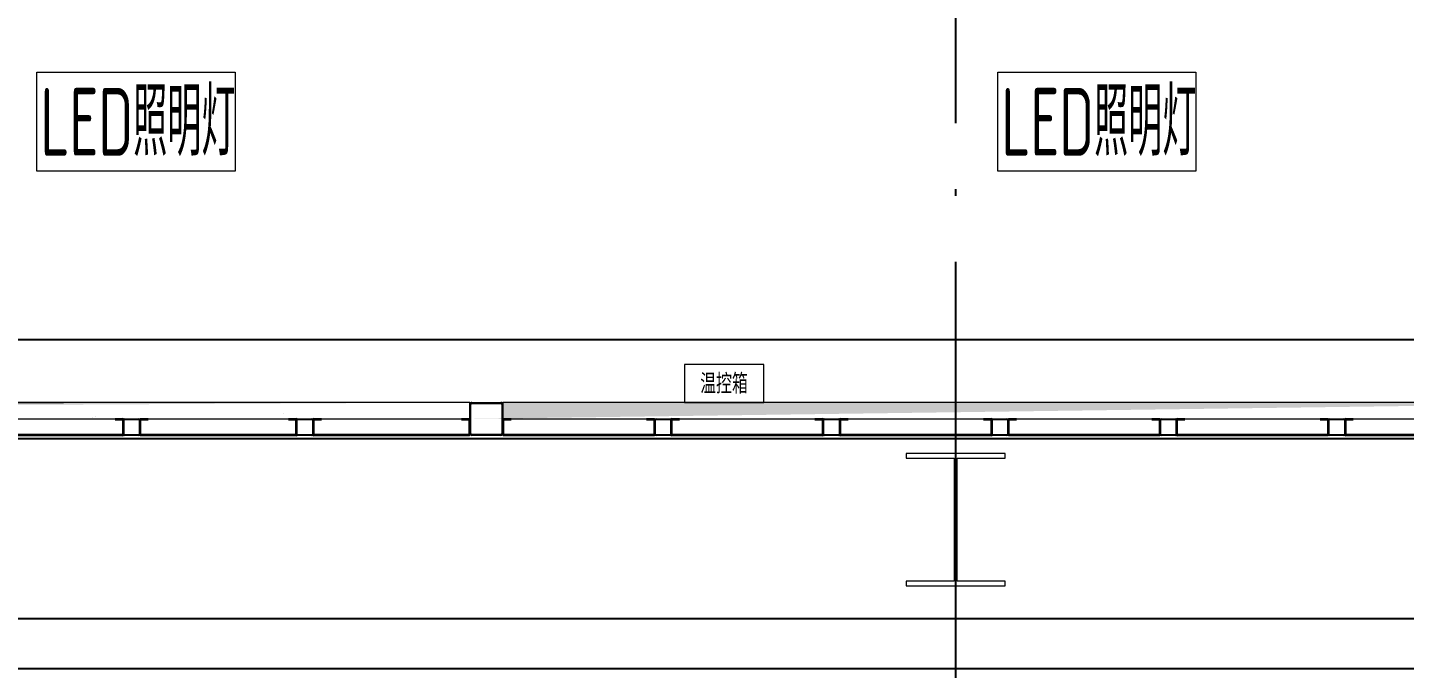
# Model space of a CAD drawing. Extents: x 758840 to 1108724, y -102573 to 143521.
# Drawn here: x 876123 to 880292, y 63888 to 65826 of the extents above; entities that cross this region are included whole.
import ezdxf

# ---------------------------------------------------------------- set-up
doc = ezdxf.new("R2010")
doc.units = 0
doc.header["$LTSCALE"] = 1000
doc.header["$MEASUREMENT"] = 0
doc.linetypes.add('DOTE', pattern=[2.42, 2, -0.2, 0.02, -0.2])
for name, color, linetype in [('02电气-设备', 255, 'Continuous'), ('02电气-设备基础', 252, 'Continuous'), ('DOTE', 8, 'DOTE'), ('hdt-101供电设计', 6, 'Continuous'), ('WALL-MOVE', 6, 'Continuous')]:
    doc.layers.add(name, color=color, linetype=linetype)
doc.layers.add('细实线', color=3, linetype='Continuous', lineweight=5)
doc.layers.add('钢柱', color=51, linetype='Continuous', lineweight=13)
doc.styles.add('_TEL_DIM', font='SIMPLEX', dxfattribs={"width": 0.8, "height": 3.5, "bigfont": 'HZTXT'})
doc.styles.add('Huarun_ziti', font='gbenor.shx', dxfattribs={"width": 0.7, "bigfont": 'gbcbig.shx'})

# ---------------------------------------------------------------- blocks, each defined once
blk = doc.blocks.new('BD4-PAL0101-LVPM-07')
at = {"ltscale": 5}
h = blk.add_hatch(dxfattribs=at)
h.set_pattern_fill('隔热材料01', color=8, scale=80, angle=45)
h.set_pattern_definition([(315, (-6393581, 4851932.706), (28.28427125, 28.28427125), [4.0142, -35.9858]), (315, (-6393602.19, 4851911.516), (28.28427125, 28.28427125), [4.0142, -35.9858]), (135, (-6393568.565, 4851906.755), (-28.28427125, -28.28427125), [4.0142, -35.9858]), (135, (-6393576.24, 4851899.08), (-28.28427125, -28.28427125), [4.0142, -35.9858]), (225, (-6393553.707, 4851912.52), (28.28427125, -28.28427125), [40.0194, 0.0194]), (180, (-6393563.022, 4851906.045), (-28.2842, 28.2842), [3.4144, -53.1542]), (161.56505, (-6393538.152, 4851934.33), (-28.284169758, 28.28429741), [2.244, -87.1988]), (161.56505, (-6393566.436, 4851906.045), (-28.284169758, 28.28429741), [2.244, -87.1988]), (198.43495, (-6393530.48, 4851935.75), (-28.28429741, 28.28416976), [4.488, -84.9548]), (198.43495, (-6393558.764, 4851907.464), (-28.28429741, 28.28416976), [4.488, -84.9548]), (108.43495, (-6393543.119, 4851937.877), (-28.28429741, 28.284169758), [21.3712, -68.0716]), (108.43495, (-6393571.403, 4851909.593), (-28.28429741, 28.284169758), [21.3712, -68.0716]), (161.56505, (-6393552.715, 4851960.99), (-28.284169758, 28.28429741), [2.244, -87.1988]), (161.56505, (-6393581, 4851932.706), (-28.284169758, 28.28429741), [2.244, -87.1988]), (180, (-6393583.129, 4851933.415), (-28.2842, 28.2842), [3.4144, -53.1542]), (198.43495, (-6393558.26, 4851961.7), (-28.28429741, 28.28416976), [4.488, -84.9548]), (198.43495, (-6393586.543, 4851933.415), (-28.28429741, 28.28416976), [4.488, -84.9548]), (90, (-6393602.9, 4851913.645), (-28.2842, 28.2842), [3.4144, -53.1542]), (108.43495, (-6393573.905, 4851939.8), (-28.28429741, 28.284169758), [2.244, -87.1988]), (108.43495, (-6393602.19, 4851911.516), (-28.28429741, 28.284169758), [2.244, -87.1988]), (71.56505, (-6393574.615, 4851945.343), (-28.28416976, 28.28429741), [4.488, -84.9548]), (71.56505, (-6393602.9, 4851917.06), (-28.28416976, 28.28429741), [4.488, -84.9548]), (161.56505, (-6393550.793, 4851930.204), (-28.284169758, 28.28429741), [21.3712, -68.0716]), (161.56505, (-6393579.077, 4851901.92), (-28.284169758, 28.28429741), [21.3712, -68.0716]), (90, (-6393575.53, 4851893.538), (-28.2842, 28.2842), [3.4144, -53.1542]), (108.43495, (-6393547.244, 4851925.237), (-28.28429741, 28.284169758), [2.244, -87.1988]), (108.43495, (-6393575.529, 4851896.952), (-28.28429741, 28.284169758), [2.244, -87.1988]), (71.56505, (-6393548.664, 4851917.564), (-28.28416976, 28.28429741), [4.488, -84.9548]), (71.56505, (-6393576.948, 4851889.28), (-28.28416976, 28.28429741), [4.488, -84.9548])])
edge = h.paths.add_edge_path()
edge.add_line((1914731.1, 707183.1), (1914731.1, 707233.1))
edge.add_line((1914741, 707233.1), (1914741, 707183.1))
edge.add_line((1914961.1, 707183.1), (1915777, 707183.1))
edge.add_line((1915777, 707233.1), (1914961.1, 707233.1))
edge.add_line((1915877, 707183.1), (1917641.1, 707183.1))
edge.add_line((1917641.1, 707233.1), (1915877, 707233.1))
edge.add_line((1919291.1, 707183.1), (1924487.1, 707183.1))
edge.add_line((1924487.1, 707233.1), (1919291.1, 707233.1))
edge.add_line((1924587.1, 707183.1), (1928137.1, 707183.1))
edge.add_line((1928137.1, 707233.1), (1924587.1, 707233.1))
edge = h.paths.add_edge_path(flags=17)
edge.add_line((1924487.1, 707183.1), (1924487.1, 707233.1))
edge.add_line((1924587.1, 707233.1), (1924587.1, 707183.1))
edge.add_line((1919291.1, 707233.1), (1919291.1, 707183.1))
edge.add_line((1917641.1, 707183.1), (1917641.1, 707233.1))
edge.add_line((1914961.1, 707233.1), (1914961.1, 707183.1))
edge.add_line((1928137.1, 707183.1), (1928137.1, 707233.1))
at = {"lineweight": 15}
for p, q in [((1925376.8, 707348.1), (1925136.8, 707348.1)), ((1925136.8, 707348.1), (1925136.8, 707233.1)), ((1925376.8, 707233.1), (1925376.8, 707348.1)), ((1924487.1, 707233.1), (1919291.1, 707233.1)), ((1924487.1, 707233.1), (1924587.1, 707233.1)), ((1924487.1, 707183.1), (1924487.1, 707233.1)), ((1928137.1, 707233.1), (1924587.1, 707233.1)), ((1924587.1, 707233.1), (1924587.1, 707183.1)), ((1925136.8, 707233.1), (1925376.8, 707233.1)), ((1919291.1, 707183.1), (1924487.1, 707183.1)), ((1924587.1, 707183.1), (1928137.1, 707183.1))]:
    blk.add_line(p, q, dxfattribs=at)
at = {"linetype": 'ByBlock', "lineweight": 15}
blk.add_line((1922704.9, 707233.1), (1923256.9, 707233.1), dxfattribs=at)
at = {"linetype": 'Continuous', "lineweight": 15}
for p, q in [((1923345.4, 707188.8), (1923345.4, 707188.8)), ((1923353, 707191.6), (1923353, 707191.6)), ((1923471.7, 707183.7), (1923471.7, 707183.7)), ((1923921.6, 707198.2), (1923921.6, 707198.2)), ((1925525.9, 707184.6), (1925525.9, 707184.6)), ((1926094.3, 707183.8), (1926094.3, 707183.8))]:
    blk.add_line(p, q, dxfattribs=at)
at = {"linetype": 'Continuous', "lineweight": 25}
for p, q in [((1923412.9, 707181.1), (1923412.9, 707183.1)), ((1923412.9, 707183.1), (1923435.7, 707183.1)), ((1923412.9, 707181.1), (1923435.7, 707181.1)), ((1923435.9, 707180.9), (1923435.9, 707135.3)), ((1923437.9, 707135.3), (1923437.9, 707180.9)), ((1923437.9, 707180.9), (1923437.9, 707135.3)), ((1923487.9, 707135.3), (1923487.9, 707180.9)), ((1923489.9, 707135.3), (1923489.9, 707180.9)), ((1923490.1, 707183.1), (1923512.9, 707183.1)), ((1923490.1, 707181.1), (1923512.9, 707181.1)), ((1923512.9, 707181.1), (1923512.9, 707183.1)), ((1923937.5, 707181.1), (1923937.5, 707183.1)), ((1923937.5, 707183.1), (1923960.3, 707183.1)), ((1923937.5, 707181.1), (1923960.3, 707181.1)), ((1923960.5, 707180.9), (1923960.5, 707135.3)), ((1923962.5, 707135.3), (1923962.5, 707180.9)), ((1923962.5, 707180.9), (1923962.5, 707135.3)), ((1924012.5, 707135.3), (1924012.5, 707180.9)), ((1924014.5, 707135.3), (1924014.5, 707180.9)), ((1924014.7, 707183.1), (1924037.5, 707183.1)), ((1924014.7, 707181.1), (1924037.5, 707181.1)), ((1924037.5, 707181.1), (1924037.5, 707183.1)), ((1924462.1, 707181.1), (1924462.1, 707183.1)), ((1924462.1, 707183.1), (1924484.9, 707183.1)), ((1924462.1, 707181.1), (1924484.9, 707181.1)), ((1924485.1, 707180.9), (1924485.1, 707135.3)), ((1924487.1, 707135.3), (1924487.1, 707180.9)), ((1924487.1, 707180.9), (1924487.1, 707135.3)), ((1924587.1, 707135.3), (1924587.1, 707180.9)), ((1924589.1, 707135.3), (1924589.1, 707180.9)), ((1924589.3, 707183.1), (1924612.1, 707183.1)), ((1924589.3, 707181.1), (1924612.1, 707181.1)), ((1924612.1, 707181.1), (1924612.1, 707183.1)), ((1925022.1, 707181.1), (1925022.1, 707183.1)), ((1925022.1, 707183.1), (1925044.9, 707183.1)), ((1925022.1, 707181.1), (1925044.9, 707181.1)), ((1925045.1, 707180.9), (1925045.1, 707135.3)), ((1925047.1, 707135.3), (1925047.1, 707180.9)), ((1925047.1, 707180.9), (1925047.1, 707135.3)), ((1925097.1, 707135.3), (1925097.1, 707180.9)), ((1925099.1, 707135.3), (1925099.1, 707180.9)), ((1925099.3, 707183.1), (1925122.1, 707183.1)), ((1925099.3, 707181.1), (1925122.1, 707181.1)), ((1925122.1, 707181.1), (1925122.1, 707183.1)), ((1925532.1, 707181.1), (1925532.1, 707183.1)), ((1925532.1, 707183.1), (1925554.9, 707183.1)), ((1925532.1, 707181.1), (1925554.9, 707181.1)), ((1925555.1, 707180.9), (1925555.1, 707135.3)), ((1925557.1, 707135.3), (1925557.1, 707180.9)), ((1925557.1, 707180.9), (1925557.1, 707135.3)), ((1925607.1, 707135.3), (1925607.1, 707180.9)), ((1925609.1, 707135.3), (1925609.1, 707180.9)), ((1925609.3, 707183.1), (1925632.1, 707183.1)), ((1925609.3, 707181.1), (1925632.1, 707181.1)), ((1925632.1, 707181.1), (1925632.1, 707183.1)), ((1926042.1, 707181.1), (1926042.1, 707183.1)), ((1926042.1, 707183.1), (1926064.9, 707183.1)), ((1926042.1, 707181.1), (1926064.9, 707181.1)), ((1926065.1, 707180.9), (1926065.1, 707135.3)), ((1926067.1, 707135.3), (1926067.1, 707180.9)), ((1926067.1, 707180.9), (1926067.1, 707135.3)), ((1926117.1, 707135.3), (1926117.1, 707180.9)), ((1926119.1, 707135.3), (1926119.1, 707180.9)), ((1926119.3, 707183.1), (1926142.1, 707183.1)), ((1926119.3, 707181.1), (1926142.1, 707181.1)), ((1926142.1, 707181.1), (1926142.1, 707183.1)), ((1926552.1, 707181.1), (1926552.1, 707183.1)), ((1926552.1, 707183.1), (1926574.9, 707183.1)), ((1926552.1, 707181.1), (1926574.9, 707181.1)), ((1926575.1, 707180.9), (1926575.1, 707135.3)), ((1926577.1, 707135.3), (1926577.1, 707180.9)), ((1926577.1, 707180.9), (1926577.1, 707135.3)), ((1926627.1, 707135.3), (1926627.1, 707180.9)), ((1926629.1, 707135.3), (1926629.1, 707180.9)), ((1926629.3, 707183.1), (1926652.1, 707183.1)), ((1926629.3, 707181.1), (1926652.1, 707181.1)), ((1926652.1, 707181.1), (1926652.1, 707183.1)), ((1927062.1, 707181.1), (1927062.1, 707183.1)), ((1927062.1, 707183.1), (1927084.9, 707183.1)), ((1927062.1, 707181.1), (1927084.9, 707181.1)), ((1927085.1, 707180.9), (1927085.1, 707135.3)), ((1927087.1, 707135.3), (1927087.1, 707180.9)), ((1927087.1, 707180.9), (1927087.1, 707135.3)), ((1927137.1, 707135.3), (1927137.1, 707180.9)), ((1927139.1, 707135.3), (1927139.1, 707180.9)), ((1927139.3, 707183.1), (1927162.1, 707183.1)), ((1927139.3, 707181.1), (1927162.1, 707181.1)), ((1927162.1, 707181.1), (1927162.1, 707183.1)), ((1923435.7, 707135.1), (1922965.5, 707135.1)), ((1923960.3, 707135.1), (1923490.1, 707135.1)), ((1924484.9, 707135.1), (1924014.7, 707135.1)), ((1925044.9, 707135.1), (1924589.3, 707135.1)), ((1925554.9, 707135.1), (1925099.3, 707135.1)), ((1926064.9, 707135.1), (1925609.3, 707135.1)), ((1926574.9, 707135.1), (1926119.3, 707135.1)), ((1927084.9, 707135.1), (1926629.3, 707135.1)), ((1927594.9, 707135.1), (1927139.3, 707135.1)), ((1923435.7, 707133.1), (1922965.5, 707133.1)), ((1923960.3, 707133.1), (1923490.1, 707133.1)), ((1924484.9, 707133.1), (1924014.7, 707133.1)), ((1925044.9, 707133.1), (1924589.3, 707133.1)), ((1925554.9, 707133.1), (1925099.3, 707133.1)), ((1926064.9, 707133.1), (1925609.3, 707133.1)), ((1926574.9, 707133.1), (1926119.3, 707133.1)), ((1927084.9, 707133.1), (1926629.3, 707133.1)), ((1927594.9, 707133.1), (1927139.3, 707133.1))]:
    blk.add_line(p, q, dxfattribs=at)
for centre, radius, start, end in [((1923435.7, 707180.9), 2.2, 0, 90), ((1923435.7, 707180.9), 0.2, 0, 90), ((1923490.1, 707180.9), 2.2, 90, 180), ((1923490.1, 707180.9), 0.2, 90, 180), ((1923960.3, 707180.9), 2.2, 0, 90), ((1923960.3, 707180.9), 0.2, 0, 90), ((1924014.7, 707180.9), 2.2, 90, 180), ((1924014.7, 707180.9), 0.2, 90, 180), ((1924484.9, 707180.9), 2.2, 0, 90), ((1924484.9, 707180.9), 0.2, 0, 90), ((1924589.3, 707180.9), 2.2, 90, 180), ((1924589.3, 707180.9), 0.2, 90, 180), ((1925044.9, 707180.9), 2.2, 0, 90), ((1925044.9, 707180.9), 0.2, 0, 90), ((1925099.3, 707180.9), 2.2, 90, 180), ((1925099.3, 707180.9), 0.2, 90, 180), ((1925554.9, 707180.9), 2.2, 0, 90), ((1925554.9, 707180.9), 0.2, 0, 90), ((1925609.3, 707180.9), 2.2, 90, 180), ((1925609.3, 707180.9), 0.2, 90, 180), ((1926064.9, 707180.9), 2.2, 0, 90), ((1926064.9, 707180.9), 0.2, 0, 90), ((1926119.3, 707180.9), 2.2, 90, 180), ((1926119.3, 707180.9), 0.2, 90, 180), ((1926574.9, 707180.9), 2.2, 0, 90), ((1926574.9, 707180.9), 0.2, 0, 90), ((1926629.3, 707180.9), 2.2, 90, 180), ((1926629.3, 707180.9), 0.2, 90, 180), ((1927084.9, 707180.9), 2.2, 0, 90), ((1927084.9, 707180.9), 0.2, 0, 90), ((1927139.3, 707180.9), 2.2, 90, 180), ((1927139.3, 707180.9), 0.2, 90, 180), ((1923435.7, 707135.3), 0.2, 270, 0), ((1923435.7, 707135.3), 2.2, 270, 0), ((1923490.1, 707135.3), 2.2, 180, 270), ((1923490.1, 707135.3), 0.2, 180, 270), ((1923960.3, 707135.3), 0.2, 270, 0), ((1923960.3, 707135.3), 2.2, 270, 0), ((1924014.7, 707135.3), 2.2, 180, 270), ((1924014.7, 707135.3), 0.2, 180, 270), ((1924484.9, 707135.3), 0.2, 270, 0), ((1924484.9, 707135.3), 2.2, 270, 0), ((1924589.3, 707135.3), 2.2, 180, 270), ((1924589.3, 707135.3), 0.2, 180, 270), ((1925044.9, 707135.3), 0.2, 270, 0), ((1925044.9, 707135.3), 2.2, 270, 0), ((1925099.3, 707135.3), 2.2, 180, 270), ((1925099.3, 707135.3), 0.2, 180, 270), ((1925554.9, 707135.3), 0.2, 270, 0), ((1925554.9, 707135.3), 2.2, 270, 0), ((1925609.3, 707135.3), 2.2, 180, 270), ((1925609.3, 707135.3), 0.2, 180, 270), ((1926064.9, 707135.3), 0.2, 270, 0), ((1926064.9, 707135.3), 2.2, 270, 0), ((1926119.3, 707135.3), 2.2, 180, 270), ((1926119.3, 707135.3), 0.2, 180, 270), ((1926574.9, 707135.3), 0.2, 270, 0), ((1926574.9, 707135.3), 2.2, 270, 0), ((1926629.3, 707135.3), 2.2, 180, 270), ((1926629.3, 707135.3), 0.2, 180, 270), ((1927084.9, 707135.3), 0.2, 270, 0), ((1927084.9, 707135.3), 2.2, 270, 0), ((1927139.3, 707135.3), 2.2, 180, 270), ((1927139.3, 707135.3), 0.2, 180, 270)]:
    blk.add_arc(centre, radius, start, end, dxfattribs=at)
at = {"layer": 'hdt-101供电设计', "lineweight": 15}
for p, q in [((1923176.1, 708232.6), (1923776.1, 708232.6)), ((1923176.1, 707932.6), (1923176.1, 708232.6)), ((1923776.1, 708232.6), (1923776.1, 707932.6)), ((1926085.5, 708232.6), (1926685.5, 708232.6)), ((1926085.5, 707932.6), (1926085.5, 708232.6)), ((1926685.5, 708232.6), (1926685.5, 707932.6)), ((1923776.1, 707932.6), (1923176.1, 707932.6)), ((1926685.5, 707932.6), (1926085.5, 707932.6))]:
    blk.add_line(p, q, dxfattribs=at)
at = {"layer": '细实线', "lineweight": 15}
for p, q in [((1924487.1, 707139.1), (1924487.1, 707227.1)), ((1924490.1, 707139.1), (1924490.1, 707227.1)), ((1924493.1, 707233.1), (1924581.1, 707233.1)), ((1924493.1, 707230.1), (1924581.1, 707230.1)), ((1924584.1, 707227.1), (1924584.1, 707139.1)), ((1924587.1, 707227.1), (1924587.1, 707139.1)), ((1923437.9, 707137.1), (1923437.9, 707179.1)), ((1923439.9, 707137.1), (1923439.9, 707179.1)), ((1923441.9, 707183.1), (1923483.9, 707183.1)), ((1923441.9, 707181.1), (1923483.9, 707181.1)), ((1923485.9, 707179.1), (1923485.9, 707137.1)), ((1923487.9, 707179.1), (1923487.9, 707137.1)), ((1923962.5, 707137.1), (1923962.5, 707179.1)), ((1923964.5, 707137.1), (1923964.5, 707179.1)), ((1923966.5, 707183.1), (1924008.5, 707183.1)), ((1923966.5, 707181.1), (1924008.5, 707181.1)), ((1924010.5, 707179.1), (1924010.5, 707137.1)), ((1924012.5, 707179.1), (1924012.5, 707137.1)), ((1925047.1, 707137.1), (1925047.1, 707179.1)), ((1925049.1, 707137.1), (1925049.1, 707179.1)), ((1925051.1, 707183.1), (1925093.1, 707183.1)), ((1925051.1, 707181.1), (1925093.1, 707181.1)), ((1925095.1, 707179.1), (1925095.1, 707137.1)), ((1925097.1, 707179.1), (1925097.1, 707137.1)), ((1925557.1, 707137.1), (1925557.1, 707179.1)), ((1925559.1, 707137.1), (1925559.1, 707179.1)), ((1925561.1, 707183.1), (1925603.1, 707183.1)), ((1925561.1, 707181.1), (1925603.1, 707181.1)), ((1925605.1, 707179.1), (1925605.1, 707137.1)), ((1925607.1, 707179.1), (1925607.1, 707137.1)), ((1926067.1, 707137.1), (1926067.1, 707179.1)), ((1926069.1, 707137.1), (1926069.1, 707179.1)), ((1926071.1, 707183.1), (1926113.1, 707183.1)), ((1926071.1, 707181.1), (1926113.1, 707181.1)), ((1926115.1, 707179.1), (1926115.1, 707137.1)), ((1926117.1, 707179.1), (1926117.1, 707137.1)), ((1926577.1, 707137.1), (1926577.1, 707179.1)), ((1926579.1, 707137.1), (1926579.1, 707179.1)), ((1926581.1, 707183.1), (1926623.1, 707183.1)), ((1926581.1, 707181.1), (1926623.1, 707181.1)), ((1926625.1, 707179.1), (1926625.1, 707137.1)), ((1926627.1, 707179.1), (1926627.1, 707137.1)), ((1927087.1, 707137.1), (1927087.1, 707179.1)), ((1927089.1, 707137.1), (1927089.1, 707179.1)), ((1927091.1, 707183.1), (1927133.1, 707183.1)), ((1927091.1, 707181.1), (1927133.1, 707181.1)), ((1927135.1, 707179.1), (1927135.1, 707137.1)), ((1927137.1, 707179.1), (1927137.1, 707137.1)), ((1923483.9, 707135.1), (1923441.9, 707135.1)), ((1924008.5, 707135.1), (1923966.5, 707135.1)), ((1924581.1, 707136.1), (1924493.1, 707136.1)), ((1925093.1, 707135.1), (1925051.1, 707135.1)), ((1925603.1, 707135.1), (1925561.1, 707135.1)), ((1926113.1, 707135.1), (1926071.1, 707135.1)), ((1926623.1, 707135.1), (1926581.1, 707135.1)), ((1927133.1, 707135.1), (1927091.1, 707135.1)), ((1923483.9, 707133.1), (1923441.9, 707133.1)), ((1924008.5, 707133.1), (1923966.5, 707133.1)), ((1924581.1, 707133.1), (1924493.1, 707133.1)), ((1925093.1, 707133.1), (1925051.1, 707133.1)), ((1925603.1, 707133.1), (1925561.1, 707133.1)), ((1926113.1, 707133.1), (1926071.1, 707133.1)), ((1926623.1, 707133.1), (1926581.1, 707133.1)), ((1927133.1, 707133.1), (1927091.1, 707133.1))]:
    blk.add_line(p, q, dxfattribs=at)
for centre, radius, start, end in [((1924493.1, 707227.1), 6, 90, 180), ((1924493.1, 707227.1), 3, 90, 180), ((1924581.1, 707227.1), 6, 0, 90), ((1924581.1, 707227.1), 3, 0, 90), ((1923441.9, 707179.1), 4, 90, 180), ((1923441.9, 707179.1), 2, 90, 180), ((1923483.9, 707179.1), 4, 0, 90), ((1923483.9, 707179.1), 2, 0, 90), ((1923966.5, 707179.1), 4, 90, 180), ((1923966.5, 707179.1), 2, 90, 180), ((1924008.5, 707179.1), 4, 0, 90), ((1924008.5, 707179.1), 2, 0, 90), ((1925051.1, 707179.1), 4, 90, 180), ((1925051.1, 707179.1), 2, 90, 180), ((1925093.1, 707179.1), 4, 0, 90), ((1925093.1, 707179.1), 2, 0, 90), ((1925561.1, 707179.1), 4, 90, 180), ((1925561.1, 707179.1), 2, 90, 180), ((1925603.1, 707179.1), 4, 0, 90), ((1925603.1, 707179.1), 2, 0, 90), ((1926071.1, 707179.1), 4, 90, 180), ((1926071.1, 707179.1), 2, 90, 180), ((1926113.1, 707179.1), 4, 0, 90), ((1926113.1, 707179.1), 2, 0, 90), ((1926581.1, 707179.1), 4, 90, 180), ((1926581.1, 707179.1), 2, 90, 180), ((1926623.1, 707179.1), 4, 0, 90), ((1926623.1, 707179.1), 2, 0, 90), ((1927091.1, 707179.1), 4, 90, 180), ((1927091.1, 707179.1), 2, 90, 180), ((1927133.1, 707179.1), 4, 0, 90), ((1927133.1, 707179.1), 2, 0, 90), ((1923441.9, 707137.1), 4, 180, 270), ((1923441.9, 707137.1), 2, 180, 270), ((1923483.9, 707137.1), 2, 270, 0), ((1923483.9, 707137.1), 4, 270, 0), ((1923966.5, 707137.1), 4, 180, 270), ((1923966.5, 707137.1), 2, 180, 270), ((1924008.5, 707137.1), 4, 270, 0), ((1924008.5, 707137.1), 2, 270, 0), ((1924493.1, 707139.1), 6, 180, 270), ((1924493.1, 707139.1), 3, 180, 270), ((1924581.1, 707139.1), 6, 270, 0), ((1924581.1, 707139.1), 3, 270, 0), ((1925051.1, 707137.1), 4, 180, 270), ((1925051.1, 707137.1), 2, 180, 270), ((1925093.1, 707137.1), 2, 270, 0), ((1925093.1, 707137.1), 4, 270, 0), ((1925561.1, 707137.1), 4, 180, 270), ((1925561.1, 707137.1), 2, 180, 270), ((1925603.1, 707137.1), 4, 270, 0), ((1925603.1, 707137.1), 2, 270, 0), ((1926071.1, 707137.1), 4, 180, 270), ((1926071.1, 707137.1), 2, 180, 270), ((1926113.1, 707137.1), 2, 270, 0), ((1926113.1, 707137.1), 4, 270, 0), ((1926581.1, 707137.1), 4, 180, 270), ((1926581.1, 707137.1), 2, 180, 270), ((1926623.1, 707137.1), 4, 270, 0), ((1926623.1, 707137.1), 2, 270, 0), ((1927091.1, 707137.1), 4, 180, 270), ((1927091.1, 707137.1), 2, 180, 270), ((1927133.1, 707137.1), 4, 270, 0), ((1927133.1, 707137.1), 2, 270, 0)]:
    blk.add_arc(centre, radius, start, end, dxfattribs=at)
at = {"lineweight": -3, "style": '_TEL_DIM', "width": 0.8}
blk.add_text('温控箱', height=60, dxfattribs=at).set_placement((1925184.6, 707259.5))
at = {"layer": 'hdt-101供电设计', "lineweight": 15, "style": 'Huarun_ziti', "width": 0.7}
for p in [(1923186.9, 707979.4), (1926096.4, 707979.4)]:
    blk.add_text('LED照明灯', height=204.8, dxfattribs=at).set_placement(p)

msp = doc.modelspace()

# ---------------------------------------------------------------- linework, layer by layer
at = {"layer": '02电气-设备基础'}
msp.add_lwpolyline([(901460.28, 64582.52), (847360.28, 64582.52), (847360.28, 64882.52), (901460.28, 64882.52)], close=True, dxfattribs=at)
at = {"layer": 'DOTE'}
msp.add_line((878933.02, 103837.52), (878933.02, 34437.52), dxfattribs=at)
at = {"layer": 'WALL-MOVE'}
for p, q in [((881662.57, 64037.54), (874263.02, 64037.54)), ((874338.02, 63887.54), (881662.57, 63887.54))]:
    msp.add_line(p, q, dxfattribs=at)
at = {"layer": '钢柱'}
msp.add_lwpolyline([(878938.02, 64523.52), (879083.02, 64523.52), (879083.02, 64537.52), (878783.02, 64537.52), (878783.02, 64523.52), (878928.02, 64523.52), (878928.02, 64151.52), (878783.02, 64151.52), (878783.02, 64137.52), (879083.02, 64137.52), (879083.02, 64151.52), (878938.02, 64151.52), (878938.02, 64523.52)], dxfattribs=at)

# ---------------------------------------------------------------- block references
at = {"layer": '02电气-设备'}
msp.add_blockref('BD4-PAL0101-LVPM-07', (-1047025.03, -642540.59), dxfattribs=at)

doc.saveas('drawing.dxf')
